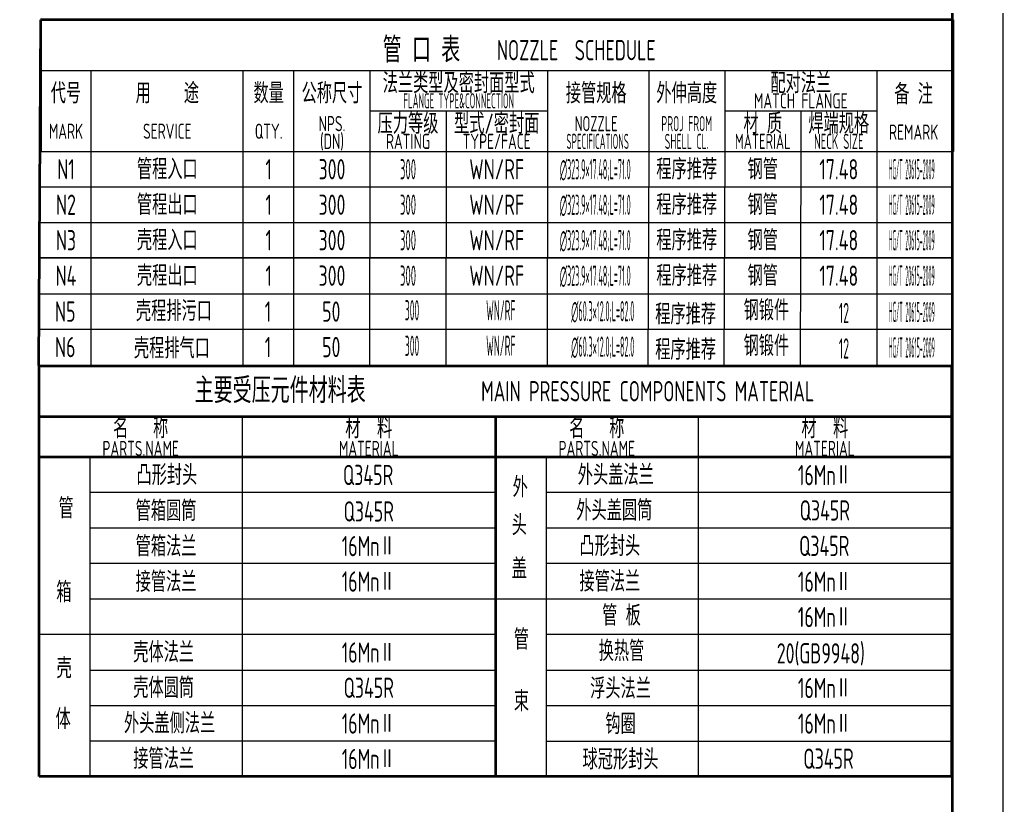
# Model space of a CAD drawing. Header units: millimetres. Extents: x 5765 to 6606, y -201 to 393.
# Drawn here: x 6411.9 to 6606, y -45.6 to 109.4 of the extents above; entities that cross this region are included whole.
import ezdxf
from ezdxf.enums import TextEntityAlignment as Align

# ---------------------------------------------------------------- set-up
doc = ezdxf.new("R2010")
doc.units = ezdxf.units.MM
for name, color, linetype, lineweight in [('1粗实线', 7, 'Continuous', 35), ('2细实线', 3, 'Continuous', 13), ('7文本', 2, 'Continuous', 13), ('9图表', 4, 'Continuous', 13)]:
    doc.layers.add(name, color=color, linetype=linetype, lineweight=lineweight)
doc.styles.add('lanpec', font='bpec_e.shx', dxfattribs={"width": 0.75, "bigfont": 'hztxt.shx'})

# ---------------------------------------------------------------- blocks, each defined once
blk = doc.blocks.new('A1')
at = {"layer": '1粗实线'}
blk.add_lwpolyline([(-816, 10), (-10, 10), (-10, 584), (-816, 584)], close=True, dxfattribs=at)
at = {"layer": '9图表'}
blk.add_lwpolyline([(-841, 0), (0, 0), (0, 594), (-841, 594)], close=True, dxfattribs=at)
blk = doc.blocks.new('管口表表头')
at = {"layer": '1粗实线'}
for p, q in [((-180, 0), (-180, -26)), ((0, 0), (-180, 0)), ((0, 0), (0, -26))]:
    blk.add_line(p, q, dxfattribs=at)
at = {"layer": '9图表'}
for p, q in [((-180, -10), (0, -10)), ((-180, -10), (0, -10)), ((-180, -26), (0, -26))]:
    blk.add_line(p, q, dxfattribs=at)
at = {"layer": '9图表', "color": 4}
for p, q in [((-170, -26), (-170, -10)), ((-140, -26), (-140, -10)), ((-130, -26), (-130, -10)), ((-115, -26), (-115, -10)), ((-80, -10), (-80, -26)), ((-60, -10), (-60, -26)), ((-45, -10), (-45, -26)), ((-15, -10), (-15, -26)), ((-115, -18), (-80, -18)), ((-100, -18), (-100, -26)), ((-45, -18), (-15, -18)), ((-30, -18), (-30, -26))]:
    blk.add_line(p, q, dxfattribs=at)
at = {"layer": '7文本', "color": 4, "style": 'lanpec', "width": 0.75}
for s, height, p in [('管 口 表', 5, (-112.51, -8.44)), ('NOZZLE  SCHEDULE', 4, (-89.97, -8))]:
    blk.add_text(s, height=height, dxfattribs=at).set_placement(p)
at = {"layer": '7文本', "color": 4, "style": 'lanpec'}
for s, height, width, p in [('法兰类型及密封面型式', 4, 0.75, (-97.5, -12.5)), ('配对法兰', 4, 0.75, (-30, -12.5)), ('代号', 4, 0.75, (-175, -14.5)), ('用    途', 4, 0.75, (-155, -14.5)), ('数量', 4, 0.75, (-135, -14.5)), ('公称尺寸', 4, 0.75, (-122.5, -14.5)), ('接管规格', 4, 0.75, (-70.37, -14.5)), ('外伸高度', 4, 0.75, (-52.5, -14.5)), ('备 注', 4, 0.75, (-7.73, -14.67)), ('FLANGE TYPE&CONNECTION', 3, 0.5, (-97.5, -16)), ('MATCH FLANGE', 3, 0.75, (-30, -16)), ('NPS.', 3, 0.75, (-122.5, -20.5)), ('压力等级', 4, 0.75, (-107.5, -20.5)), ('型式/密封面', 4, 0.75, (-90, -20.5)), ('NOZZLE', 3, 0.7, (-70.37, -20.5)), ('PROJ FROM', 3, 0.55, (-52.5, -20.5)), ('材 质', 4, 0.75, (-37.5, -20.5)), ('焊端规格', 4, 0.75, (-22.5, -20.5)), ('MARK', 3, 0.75, (-175, -22)), ('SERVICE', 3, 0.75, (-155, -22)), ('QTY.', 3, 0.75, (-135, -22)), ('REMARK', 3, 0.75, (-7.73, -22.17)), ('(DN)', 3, 0.75, (-122.5, -24)), ('RATING', 3, 0.75, (-107.5, -24)), ('TYPE/FACE', 3, 0.75, (-90, -24)), ('SPECIFICATIONS', 3, 0.5, (-70.07, -24)), ('SHELL CL.', 3, 0.55, (-52.5, -24)), ('MATERIAL', 3, 0.7, (-37.5, -24)), ('NECK SIZE', 3, 0.6, (-22.5, -24))]:
    blk.add_text(s, height=height, dxfattribs=dict(at, width=width)).set_placement(p, align=Align.MIDDLE_CENTER)

msp = doc.modelspace()

# ---------------------------------------------------------------- linework, layer by layer
at = {"layer": '1粗实线'}
for p, q in [((6416.062, 109.422), (6415.63, 41.22)), ((6415.81, 41.13), (6595.81, 41.13)), ((6415.81, -39.87), (6415.81, 41.13)), ((6595.81, 41.13), (6595.81, -39.87)), ((6415.81, 31.13), (6595.81, 31.13)), ((6505.81, 31.13), (6505.81, -39.87)), ((6595.81, 23.13), (6415.81, 23.13)), ((6595.81, -39.87), (6415.81, -39.87))]:
    msp.add_line(p, q, dxfattribs=at)
at = {"layer": '9图表'}
for p, q in [((6426.02, 41.29), (6426.062, 83.422)), ((6456.01, 41.3), (6456.062, 83.422)), ((6466.05, 41.3), (6466.062, 83.422)), ((6481.05, 41.25), (6481.062, 83.422)), ((6496.062, 83.422), (6496.04, 41.36)), ((6516.062, 83.422), (6516.03, 41.3)), ((6536.062, 83.422), (6535.85, 41.36)), ((6551.062, 83.422), (6550.85, 41.31)), ((6566.062, 83.313), (6565.95, 41.36)), ((6581.062, 83.313), (6581.05, 41.31)), ((6416.062, 76.422), (6596.062, 76.422)), ((6416.062, 69.422), (6596.062, 69.422)), ((6416.062, 62.422), (6596.062, 62.422)), ((6596.062, 62.422), (6416.062, 62.422)), ((6416.062, 62.422), (6596.062, 62.422)), ((6455.809, 31.13), (6455.809, -39.87)), ((6545.809, 31.13), (6545.809, -39.87)), ((6425.809, 23.13), (6425.809, -39.87)), ((6515.809, 23.13), (6515.809, -39.87)), ((6505.81, 16.13), (6425.809, 16.13)), ((6595.81, 16.13), (6515.809, 16.145)), ((6505.81, 9.13), (6425.809, 9.13)), ((6595.81, 9.13), (6515.809, 9.116)), ((6505.81, 2.13), (6425.809, 2.13)), ((6595.81, 2.13), (6515.809, 2.136)), ((6505.81, -4.87), (6425.803, -4.874)), ((6595.81, -4.87), (6505.81, -4.87)), ((6595.81, -4.87), (6505.81, -4.87)), ((6505.81, -11.87), (6415.81, -11.87)), ((6505.81, -11.87), (6415.81, -11.87)), ((6595.81, -11.87), (6515.809, -11.855))]:
    msp.add_line(p, q, dxfattribs=at)
at = {"layer": '9图表', "ltscale": 0.5}
for p, q in [((6415.92, 55.342), (6595.92, 55.342)), ((6415.92, 48.342), (6595.92, 48.342))]:
    msp.add_line(p, q, dxfattribs=at)
at = {"layer": '9图表', "color": 4}
for p, q in [((6425.809, -18.87), (6505.81, -18.87)), ((6515.809, -18.87), (6595.81, -18.87)), ((6425.809, -25.87), (6505.81, -25.87)), ((6515.809, -25.88), (6595.81, -25.88)), ((6425.809, -32.87), (6505.81, -32.87)), ((6515.809, -32.889), (6595.81, -32.889))]:
    msp.add_line(p, q, dxfattribs=at)

# ---------------------------------------------------------------- block references
at = {"layer": '2细实线'}
for name, p in [('A1', (6606.028, -200.559)), ('管口表表头', (6596.062, 109.422)), ('管口表表头', (6596.062, 109.422))]:
    msp.add_blockref(name, p, dxfattribs=at)

# ---------------------------------------------------------------- texts
at = {"layer": '7文本', "style": 'lanpec'}
for s, width, p in [('N1', 0.75, (6421.062, 79.922)), ('管程入口', 0.75, (6441.062, 79.922)), ('1', 0.75, (6461.062, 79.922)), ('300', 0.75, (6473.562, 79.922)), ('300', 0.45, (6488.562, 79.922)), ('WN/RF', 0.75, (6506.062, 79.922)), ('∅323.9×17.48;L=71.0', 0.3, (6525.508, 79.922)), ('程序推荐', 0.75, (6543.562, 79.922)), ('钢管', 0.75, (6558.562, 79.922)), ('17.48', 0.75, (6573.562, 79.922)), ('HG/T 20615-2009', 0.2, (6587.948, 79.922)), ('N2', 0.75, (6421.062, 72.922)), ('管程出口', 0.75, (6441.062, 72.922)), ('1', 0.75, (6461.062, 72.922)), ('300', 0.75, (6473.562, 72.922)), ('300', 0.45, (6488.562, 72.922)), ('WN/RF', 0.75, (6506.062, 72.922)), ('∅323.9×17.48;L=71.0', 0.3, (6525.508, 72.922)), ('程序推荐', 0.75, (6543.562, 72.922)), ('钢管', 0.75, (6558.562, 72.922)), ('17.48', 0.75, (6573.562, 72.922)), ('HG/T 20615-2009', 0.2, (6587.948, 72.922)), ('N3', 0.75, (6421.062, 65.922)), ('壳程入口', 0.75, (6441.062, 65.922)), ('300', 0.75, (6473.562, 65.922)), ('300', 0.45, (6488.562, 65.922)), ('WN/RF', 0.75, (6506.062, 65.922)), ('∅323.9×17.48;L=71.0', 0.3, (6525.508, 65.922)), ('程序推荐', 0.75, (6543.562, 65.922)), ('钢管', 0.75, (6558.562, 65.922)), ('17.48', 0.75, (6573.562, 65.922)), ('HG/T 20615-2009', 0.2, (6587.948, 65.922)), ('1', 0.75, (6461.062, 65.922)), ('N4', 0.75, (6421.062, 58.922)), ('壳程出口', 0.75, (6441.062, 58.922)), ('1', 0.75, (6461.062, 58.922)), ('300', 0.75, (6473.562, 58.922)), ('300', 0.45, (6488.562, 58.922)), ('WN/RF', 0.75, (6506.062, 58.922)), ('∅323.9×17.48;L=71.0', 0.3, (6525.508, 58.922)), ('程序推荐', 0.75, (6543.562, 58.922)), ('钢管', 0.75, (6558.562, 58.922)), ('17.48', 0.75, (6573.562, 58.922)), ('HG/T 20615-2009', 0.2, (6587.948, 58.922)), ('凸形封头', 0.75, (6440.979, 19.611)), ('Q345R', 0.75, (6480.687, 19.611)), ('外头盖法兰', 0.75, (6529.558, 19.63)), ('16MnⅡ', 0.75, (6570.727, 19.582)), ('外', 0.75, (6510.713, 17.216)), ('管箱圆筒', 0.75, (6440.808, 12.536)), ('Q345R', 0.75, (6480.809, 12.42)), ('外头盖圆筒', 0.75, (6529.259, 12.62)), ('Q345R', 0.75, (6570.809, 12.62)), ('头', 0.75, (6510.523, 9.722)), ('管箱法兰', 0.75, (6440.808, 5.536)), ('凸形封头', 0.75, (6528.379, 5.611)), ('16MnⅡ', 0.75, (6480.729, 5.582)), ('Q345R', 0.75, (6570.687, 5.611)), ('盖', 0.75, (6510.523, 1.152)), ('接管法兰', 0.75, (6440.808, -1.464)), ('16MnⅡ', 0.75, (6480.729, -1.418)), ('接管法兰', 0.75, (6528.379, -1.389)), ('16MnⅡ', 0.75, (6570.728, -1.438)), ('管 板', 0.75, (6530.69, -8.106)), ('16MnⅡ', 0.75, (6570.726, -8.418)), ('壳体法兰', 0.75, (6440.339, -15.37)), ('16MnⅡ', 0.75, (6480.729, -15.418)), ('换热管', 0.75, (6530.69, -15.106)), ('20(GB9948)', 0.75, (6570.011, -15.58)), ('壳', 0.75, (6420.712, -18.504)), ('壳体圆筒', 0.75, (6440.342, -22.37)), ('Q345R', 0.75, (6480.812, -22.37)), ('浮头法兰', 0.75, (6530.495, -22.515)), ('16MnⅡ', 0.75, (6570.73, -22.418)), ('体', 0.75, (6420.523, -28.528)), ('外头盖侧法兰', 0.75, (6441.519, -29.37)), ('钩圈', 0.75, (6530.496, -29.524)), ('16MnⅡ', 0.75, (6480.729, -29.418)), ('16MnⅡ', 0.75, (6570.73, -29.428)), ('接管法兰', 0.75, (6440.339, -36.37)), ('16MnⅡ', 0.75, (6480.729, -36.418)), ('球冠形封头', 0.75, (6530.495, -36.496)), ('Q345R', 0.75, (6571.532, -36.363))]:
    msp.add_text(s, height=4, dxfattribs=dict(at, width=width)).set_placement(p, align=Align.MIDDLE_CENTER)
at = {"layer": '7文本', "color": 2, "style": 'lanpec'}
for s, width, p in [('壳程排污口', 0.75, (6442.37, 51.954)), ('钢锻件', 0.75, (6559.277, 52.099)), ('N5', 0.75, (6420.92, 51.842)), ('1', 0.75, (6460.92, 51.842)), ('50', 0.75, (6473.42, 51.842)), ('300', 0.4, (6489.36, 52.099)), ('WN/RF', 0.4, (6506.86, 52.099)), ('∅60.3×12.0;L=82.0', 0.3, (6526.989, 51.928)), ('程序推荐', 0.75, (6543.336, 51.33)), ('12', 0.5, (6574.583, 51.57)), ('HG/T 20615-2009', 0.2, (6587.97, 51.76)), ('N6', 0.75, (6420.92, 44.842)), ('壳程排气口', 0.75, (6441.974, 44.599)), ('1', 0.75, (6460.92, 44.842)), ('50', 0.75, (6473.42, 44.842)), ('300', 0.4, (6489.36, 45.099)), ('WN/RF', 0.4, (6506.86, 45.099)), ('∅60.3×12.0;L=82.0', 0.3, (6526.989, 44.928)), ('程序推荐', 0.75, (6543.336, 44.33)), ('钢锻件', 0.75, (6559.277, 45.099)), ('HG/T 20615-2009', 0.2, (6587.97, 44.76)), ('12', 0.5, (6574.583, 44.57))]:
    msp.add_text(s, height=4, dxfattribs=dict(at, width=width)).set_placement(p, align=Align.MIDDLE_CENTER)
at = {"layer": '7文本', "color": 4, "style": 'lanpec', "width": 0.75}
for s, height, p in [('主要受压元件材料表', 5, (6463.343, 36.285)), ('MAIN PRESSURE COMPONENTS MATERIAL ', 4, (6536.662, 36.13)), ('名   称', 4, (6435.81, 28.844)), ('材  料', 4, (6480.809, 28.844)), ('名   称', 4, (6525.809, 28.844)), ('材  料', 4, (6570.809, 28.844)), ('PARTS.NAME', 3, (6435.81, 24.844)), ('MATERIAL', 3, (6480.809, 24.844)), ('PARTS.NAME', 3, (6525.809, 24.844)), ('MATERIAL', 3, (6570.809, 24.844))]:
    msp.add_text(s, height=height, dxfattribs=at).set_placement(p, align=Align.MIDDLE_CENTER)
at = {"layer": '7文本', "style": 'lanpec', "width": 0.75}
for s, p in [('管', (6419.599, 11.028)), ('箱', (6419.161, -5.49)), ('管', (6509.447, -14.849)), ('束', (6509.447, -27.002))]:
    msp.add_text(s, height=4, dxfattribs=at).set_placement(p)

doc.saveas('drawing.dxf')
